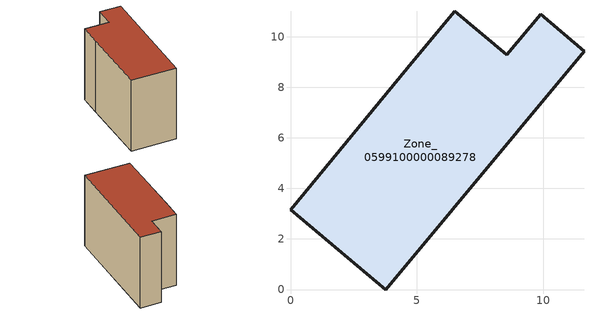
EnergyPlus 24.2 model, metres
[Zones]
Zone_0599100000089278
 floor ground (C_G): 3.76,0 0,3.15 4.89,9.08 6.5,11 8.55,9.28 9.89,10.88 11.6,9.43 z0
 wall outside (C_F): 0,3.15 3.76,0 11.6,9.43 9.89,10.88 8.55,9.28 6.5,11 4.89,9.08 0,3.15 z0:8.26
 roof outside (C_R): 6.5,11 4.89,9.08 0,3.15 3.76,0 11.6,9.43 9.89,10.88 8.55,9.28 z8.26
[BUILDING]
Pand.0599100000089278: North Axis=0; Terrain=City; Loads Convergence Tolerance Value=0.04; Temperature Convergence Tolerance Value=0.4; Solar Distribution=FullExterior; Maximum Number of Warmup Days=25; Minimum Number of Warmup Days=1
[Site:Location]
Rotterdam.The.Hague.AP_ZH_NLD Design_Conditions: Latitude=51.96; Longitude=4.45; Time Zone=1; Elevation=-4.5
[SITE:GROUNDTEMPERATURE:BUILDINGSURFACE]
18, 18, 18, 18, 18, 18, 18, 18, 18, 18, 18, 18
[MATERIAL] Thermal Absorptance=0.9; Solar Absorptance=0.7; Visible Absorptance=0.7
Name | Roughness | Thickness | Conductivity | Density | Specific Heat
G.TI.1946 | MediumSmooth | 0.15 | 1 | 540 | 1210
F.TI.1946 | Rough | 0.3 | 0.857143 | 1920 | 840
R.TI.1946 | MediumRough | 0.2 | 0.1 | 1500 | 1000
[CONSTRUCTION]
C_G: G.TI.1946
C_F: F.TI.1946
C_R: R.TI.1946
[ZONE]
Zone_0599100000089278: Type=1; Multiplier=1; Ceiling Height=Autocalculate; Volume=Autocalculate; Floor Area=autocalculate; Part of Total Floor Area=Yes
[ZONEINFILTRATION:DESIGNFLOWRATE]
Infil_Zone_0599100000089278: Zone or ZoneList or Space or SpaceList=Zone_0599100000089278; Schedule=AlwaysOn; Design Flow Rate Calculation Method=Flow/Area; Flow Rate per Floor Area=0.003; Constant Term Coefficient=1; Temperature Term Coefficient=0; Velocity Term Coefficient=0; Velocity Squared Term Coefficient=0
[HVACTEMPLATE:ZONE:IDEALLOADSAIRSYSTEM]
Zone_0599100000089278: Maximum Heating Supply Air Temperature=50; Minimum Cooling Supply Air Temperature=13; Maximum Heating Supply Air Humidity Ratio=0.0156; Minimum Cooling Supply Air Humidity Ratio=0.0077; Heating Limit=NoLimit; Cooling Limit=NoLimit; Dehumidification Control Type=ConstantSensibleHeatRatio; Cooling Sensible Heat Ratio=0.7; Dehumidification Setpoint=60; Humidification Control Type=None; Humidification Setpoint=30; Outdoor Air Method=None; Outdoor Air Flow Rate per Person=0.00944; Outdoor Air Flow Rate per Zone Floor Area=0; Outdoor Air Flow Rate per Zone=0; Demand Controlled Ventilation Type=None; Outdoor Air Economizer Type=NoEconomizer; Heat Recovery Type=None; Sensible Heat Recovery Effectiveness=0.7; Latent Heat Recovery Effectiveness=0.65
[ZONECONTROL:THERMOSTAT]
ThermostatControl_Zone_0599100000089278: Zone or ZoneList=Zone_0599100000089278; Control Type Schedule=DualSetpointControlType; Control 1=Thermostat_Zone_0599100000089278; Temperature Difference Between Cutout And Setpoint=0
[THERMOSTATSETPOINT:DUALSETPOINT]
Thermostat_Zone_0599100000089278: Heating Setpoint Temperature Schedule=HeatingSetpoint_Zone_0599100000089278; Cooling Setpoint Temperature Schedule=CoolingSetpoint_Zone_0599100000089278
[SCHEDULE:COMPACT]
HeatingSetpoint_Zone_0599100000089278: Through: 12/31, For: AllDays, Until: 24:00, 21
CoolingSetpoint_Zone_0599100000089278: Through: 12/31, For: AllDays, Until: 24:00, 24
DualSetpointControlType: Through: 12/31, For: AllDays, Until: 24:00, 4
AlwaysOn: Through: 12/31, For: AllDays, Until: 24:00, 1
